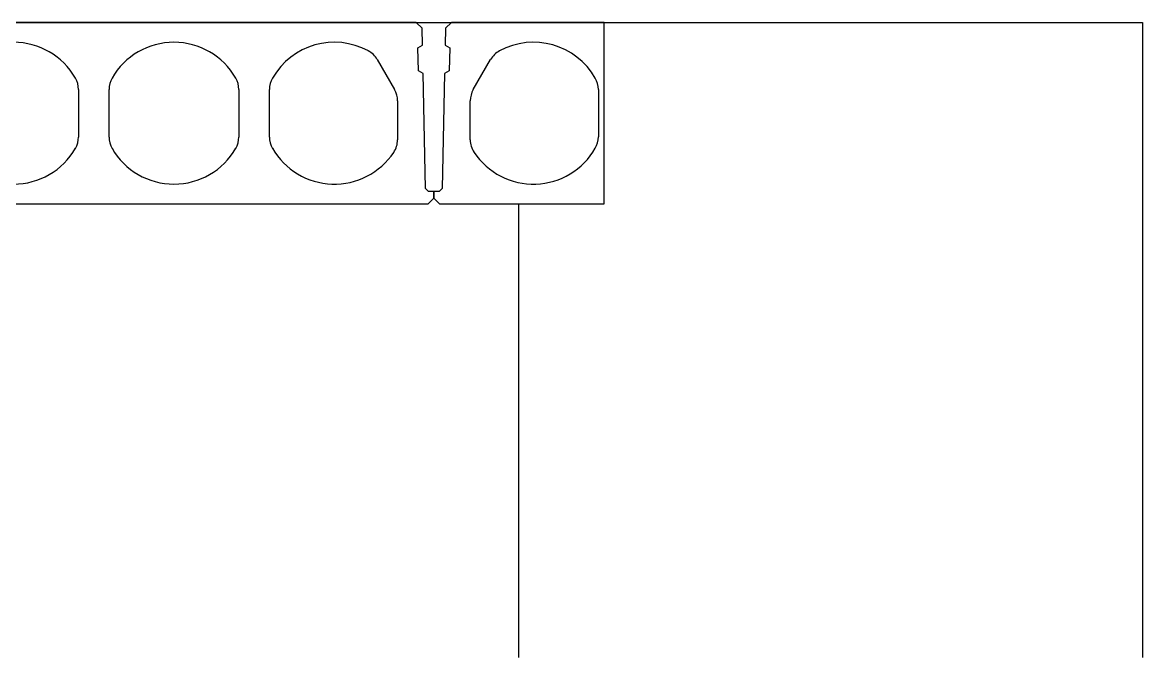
# Model space of a CAD drawing. Header units: millimetres. Extents: x 1448 to 104164, y -19509 to -89.
# Drawn here: x 66429 to 68405, y -12033 to -10913 of the extents above; entities that cross this region are included whole.
import ezdxf

# ---------------------------------------------------------------- set-up
doc = ezdxf.new("R2010")
doc.units = ezdxf.units.MM
doc.header["$LTSCALE"] = 60
doc.header["$MEASUREMENT"] = 0
doc.linetypes.add('0731_main_plan$0$form_$0$y-Landschaft$0$_$1$20120914_Verkehrsflächen_Grün$0$20120628_xref - Gammel$1$3_H-GL_F1_U3 - Default$0${ Offset Lines }', pattern=[0])
doc.layers.get('0').update_dxf_attribs({"linetype": 'CONTINUOUS'})
doc.layers.add('CON', color=2, linetype='CONTINUOUS')
doc.layers.add('PC_SLAB', color=9, linetype='CONTINUOUS')

# ---------------------------------------------------------------- blocks, each defined once
blk = doc.blocks.new('A$C67d21448')
at = {"layer": 'PC_SLAB', "linetype": '0731_main_plan$0$form_$0$y-Landschaft$0$_$1$20120914_Verkehrsflächen_Grün$0$20120628_xref - Gammel$1$3_H-GL_F1_U3 - Default$0${ Offset Lines }'}
for p, q in [((31.2, 320), (20.8, 310)), ((1169, 320), (31.2, 320)), ((1179.2, 309.8), (1169, 320)), ((20.8, 310), (20.1, 280)), ((1179.9, 280), (1179.2, 309.8)), ((20.1, 280), (28, 275.2)), ((1172, 275.2), (1179.9, 280)), ((28, 275.2), (27.1, 234.4)), ((1172.9, 234.4), (1172, 275.2)), ((69.6, 201.7), (100.1, 254.6)), ((1100.1, 254.6), (1130.6, 201.7)), ((19, 230), (14.5, 27)), ((27.1, 234.4), (19, 230)), ((1181, 230), (1172.9, 234.4)), ((1185.5, 27), (1181, 230)), ((290.2, 202), (290.2, 118)), ((344.2, 118), (344.2, 202)), ((573.2, 202), (573.2, 118)), ((627, 118), (627, 202)), ((856, 202), (856, 118)), ((910, 118), (910, 202)), ((64.2, 113.2), (64.2, 181.7)), ((1136, 181.7), (1136, 113.2)), ((9.5, 22), (0, 22)), ((0, 22), (0, 10)), ((14.5, 27), (9.5, 22)), ((1190.5, 22), (1185.5, 27)), ((1200, 22), (1190.5, 22)), ((1200, 10), (1200, 22)), ((0, 10), (10, 0)), ((10, 0), (1190, 0)), ((1190, 0), (1200, 10))]:
    blk.add_line(p, q, dxfattribs=at)
for centre, radius, start, end in [((175.7, 159), 126, 29.9709, 118.4274), ((458.7, 159), 126, 29.9709, 150.0291), ((741.5, 159), 126, 29.9709, 150.0291), ((1024.5, 159), 126, 61.5726, 150.0291), ((134.8, 234.6), 40, 118.4274, 150), ((1065.4, 234.6), 40, 30, 61.5726), ((250.2, 202), 40, 360, 29.9709), ((384.2, 202), 40, 150.0291, 180), ((533.2, 202), 40, 0, 29.9709), ((667, 202), 40, 150.0291, 180), ((816, 202), 40, 0, 29.9709), ((950, 202), 40, 150.0291, 180), ((104.2, 181.7), 40, 150, 180), ((1096, 181.7), 40, 0, 30), ((104.2, 113.2), 40, 180, 213.7577), ((250.2, 118), 40, 330.0291, 0), ((384.2, 118), 40, 180, 209.9709), ((533.2, 118), 40, 330.0291, 0), ((667, 118), 40, 180, 209.9709), ((816, 118), 40, 330.0291, 0), ((950, 118), 40, 180, 209.9709), ((1096, 113.2), 40, 326.2423, 0), ((175.7, 161), 126, 213.7577, 330.0291), ((458.7, 161), 126, 209.9709, 330.0291), ((741.5, 161), 126, 209.9709, 330.0291), ((1024.5, 161), 126, 209.9709, 326.2423)]:
    blk.add_arc(centre, radius, start, end, dxfattribs=at)

msp = doc.modelspace()

# ---------------------------------------------------------------- linework, layer by layer
at = {"layer": 'CON', "ltscale": 0.1}
msp.add_line((66008.8, -10913.2), (68405, -10913.2), dxfattribs=at)
for points in [[(68405, -10913.2), (68405, -12032.9)], [(67305, -12032.9), (67305, -11233.2)]]:
    msp.add_lwpolyline(points, dxfattribs=at)
at = {"layer": 'PC_SLAB', "linetype": '0731_main_plan$0$form_$0$y-Landschaft$0$_$1$20120914_Verkehrsflächen_Grün$0$20120628_xref - Gammel$1$3_H-GL_F1_U3 - Default$0${ Offset Lines }'}
for p, q in [((67175.6, -10923.2), (67174.9, -10953.2)), ((67186, -10913.2), (67175.6, -10923.2)), ((67455, -10913.2), (67186, -10913.2)), ((67174.9, -10953.2), (67182.8, -10958)), ((67182.8, -10958), (67181.9, -10998.7)), ((67224.4, -11031.5), (67254.9, -10978.6)), ((67173.8, -11003.2), (67169.3, -11206.2)), ((67181.9, -10998.7), (67173.8, -11003.2)), ((67445, -11031.2), (67445, -11115.1)), ((67219, -11120), (67219, -11051.5)), ((67164.3, -11211.2), (67154.8, -11211.2)), ((67154.8, -11211.2), (67154.8, -11223.2)), ((67154.8, -11223.2), (67164.8, -11233.2)), ((67169.3, -11206.2), (67164.3, -11211.2)), ((67164.8, -11233.2), (67455, -11233.2))]:
    msp.add_line(p, q, dxfattribs=at)
msp.add_lwpolyline([(67455, -11233.2), (67455, -10913.2)], dxfattribs=at)
for centre, radius, start, end in [((67289.6, -10998.6), 40, 118.4274, 150), ((67330.5, -11074.2), 126, 29.9709, 118.4274), ((67405, -11031.2), 40, 360, 29.9709), ((67259, -11051.5), 40, 150, 180), ((67259, -11120), 40, 180, 213.7577), ((67405, -11115.1), 40, 330.0291, 0), ((67330.5, -11072.2), 126, 213.7577, 330.0291)]:
    msp.add_arc(centre, radius, start, end, dxfattribs=at)

# ---------------------------------------------------------------- block references
at = {"ltscale": 0.1}
msp.add_blockref('A$C67d21448', (65954.8, -11233.2), dxfattribs=at)

doc.saveas('drawing.dxf')
